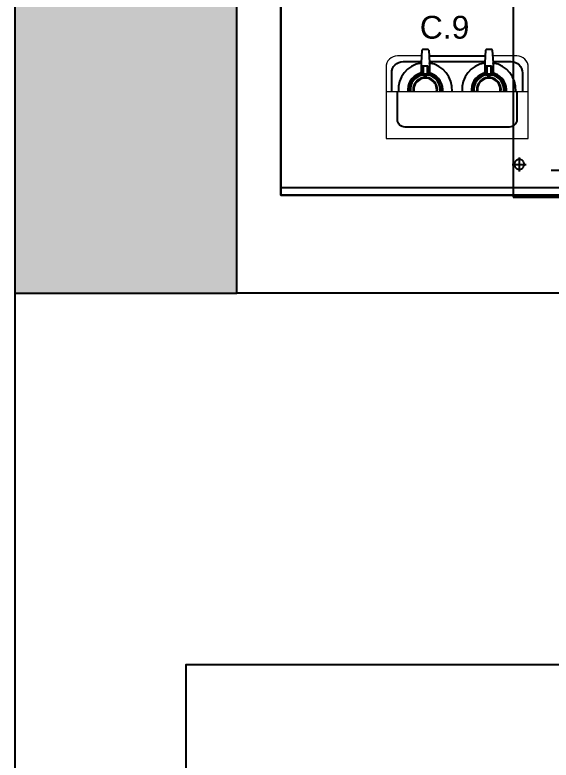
# Model space of a CAD drawing. Extents: x 58467 to 79089, y -33726 to -17391.
# Drawn here: x 69438.9 to 69579.9, y -19751.6 to -19555.7 of the extents above; entities that cross this region are included whole.
import ezdxf

# ---------------------------------------------------------------- set-up
doc = ezdxf.new("R2010")
doc.units = 0
doc.header["$LTSCALE"] = 100
doc.linetypes.add('DASHDOT', pattern=[1, 0.5, -0.25, 0, -0.25])
doc.linetypes.add('DASHED', pattern=[0.75, 0.5, -0.25])
for name, color, linetype in [('A MUT-TEF', 9, 'Continuous'), ('BA_elev2', 9, 'Continuous'), ('BA_elev4', 252, 'Continuous'), ('BA_furn-electronic', 230, 'Continuous'), ('BA_text_material', 12, 'Continuous')]:
    doc.layers.add(name, color=color, linetype=linetype)
doc.layers.add('GRC-Ekipman', color=4, linetype='Continuous', lineweight=25)
doc.styles.add('antet', font='arial.ttf')

# ---------------------------------------------------------------- blocks, each defined once
blk = doc.blocks.new('ewrrweewr')
at = {"color": 7, "lineweight": 0}
blk.add_lwpolyline([(16002.64, 5375.52), (16002.64, 5384.91), (16002.64, 5387.91), (15965.23, 5387.91), (15965.23, 5375.52)], dxfattribs=at)
blk.add_lwpolyline([(15993.29, 5366.17), (15999.64, 5366.17, 0.414214), (16002.64, 5369.17), (16002.64, 5375.52), (15965.23, 5375.52), (15965.23, 5369.17, 0.414214), (15968.23, 5366.17), (15974.6, 5366.17)], format="xyb", dxfattribs=at)
at = {"layer": 'A MUT-TEF', "color": 7}
for p, q in [((15974.39, 5370.68), (15974.39, 5370.76)), ((15974.4, 5370.63), (15974.87, 5369.84)), ((15974.48, 5368.15), (15974.48, 5370.5)), ((15974.88, 5370.83), (15975.05, 5370.83)), ((15974.88, 5368.8), (15974.88, 5370.83)), ((15974.97, 5370.57), (15975.05, 5370.57)), ((15974.97, 5370.13), (15974.97, 5370.57)), ((15975.05, 5368.8), (15975.05, 5371.4)), ((15976.11, 5368.8), (15976.11, 5371.4)), ((15976.29, 5370.83), (15976.11, 5370.83)), ((15976.2, 5370.57), (15976.11, 5370.57)), ((15976.2, 5370.13), (15976.2, 5370.57)), ((15976.29, 5368.8), (15976.29, 5370.83)), ((15976.76, 5370.63), (15976.3, 5369.84)), ((15976.68, 5368.15), (15976.68, 5370.5)), ((15976.77, 5370.68), (15976.77, 5370.76)), ((15991.12, 5370.68), (15991.12, 5370.76)), ((15991.13, 5370.63), (15991.59, 5369.84)), ((15991.21, 5368.15), (15991.21, 5370.5)), ((15991.6, 5370.83), (15991.78, 5370.83)), ((15991.6, 5368.8), (15991.6, 5370.83)), ((15991.69, 5370.57), (15991.78, 5370.57)), ((15991.69, 5370.13), (15991.69, 5370.57)), ((15991.78, 5368.8), (15991.78, 5371.4)), ((15992.83, 5368.8), (15992.83, 5371.4)), ((15993.01, 5370.83), (15992.83, 5370.83)), ((15992.92, 5370.57), (15992.83, 5370.57)), ((15992.92, 5370.13), (15992.92, 5370.57)), ((15993.01, 5368.8), (15993.01, 5370.83)), ((15993.48, 5370.63), (15993.02, 5369.84)), ((15993.41, 5368.15), (15993.41, 5370.5)), ((15993.49, 5370.68), (15993.49, 5370.76)), ((15974.88, 5370.03), (15975.05, 5370.03)), ((15976.29, 5368.8), (15974.88, 5368.8)), ((15974.97, 5370.13), (15975.05, 5370.13)), ((15976.2, 5370.13), (15976.11, 5370.13)), ((15976.11, 5370.03), (15976.29, 5370.03)), ((15991.6, 5370.03), (15991.78, 5370.03)), ((15993.01, 5368.8), (15991.6, 5368.8)), ((15991.69, 5370.13), (15991.78, 5370.13)), ((15992.92, 5370.13), (15992.83, 5370.13)), ((15992.83, 5370.03), (15993.01, 5370.03)), ((15974.69, 5364.66), (15974.49, 5368.02)), ((15976.47, 5364.66), (15976.68, 5368.02)), ((15991.41, 5364.66), (15991.21, 5368.02)), ((15993.2, 5364.66), (15993.4, 5368.02)), ((15974.86, 5364.5), (15976.3, 5364.5)), ((15991.59, 5364.5), (15993.02, 5364.5))]:
    blk.add_line(p, q, dxfattribs=at)
for points in [[(15968.23, 5375.52), (15968.23, 5382.91, -0.414214), (15970.23, 5384.91), (15997.64, 5384.91, -0.414214), (15999.64, 5382.91), (15999.64, 5375.52)], [(15974.51, 5367.67), (15969.73, 5367.67, -0.414214), (15966.73, 5370.67), (15966.73, 5375.52)], [(16001.14, 5375.52), (16001.14, 5370.67, -0.414214), (15998.14, 5367.67), (15993.38, 5367.67)]]:
    blk.add_lwpolyline(points, format="xyb", dxfattribs=at)
for points in [[(15991.23, 5367.67), (15976.65, 5367.67)], [(15991.32, 5366.17), (15976.56, 5366.17)]]:
    blk.add_lwpolyline(points, dxfattribs=at)
for centre, radius, start, end in [((15975.58, 5375.05), 7.08, 176.2188, 261.065), ((15979.19, 5375.05), 8.21, 176.7383, 179.998), ((15975.41, 5375.08), 4.43, 180.2834, 263.1009), ((15978.84, 5375.05), 7.69, 176.5166, 179.998), ((15975.41, 5375.08), 4.26, 180.2952, 265.1965), ((15975.58, 5375.05), 3.93, 173.1679, 262.2711), ((15975.58, 5375.05), 3.19, 171.5789, 8.4211), ((15975.58, 5375.05), 3.01, 171.0833, 8.9167), ((15975.58, 5375.05), 3.93, 277.7249, 6.8321), ((15975.75, 5375.08), 4.26, 274.7995, 359.7008), ((15975.75, 5375.08), 4.43, 276.8951, 359.7126), ((15975.58, 5375.05), 7.08, 278.931, 3.7812), ((15972.32, 5375.06), 7.69, 359.998, 3.4817), ((15971.97, 5375.06), 8.21, 359.998, 3.26), ((15992.31, 5375.05), 7.08, 176.2188, 261.065), ((15995.91, 5375.05), 8.21, 176.7383, 179.998), ((15992.13, 5375.08), 4.43, 180.2834, 263.1009), ((15995.57, 5375.05), 7.69, 176.5166, 179.998), ((15992.13, 5375.08), 4.26, 180.2952, 265.1965), ((15992.31, 5375.05), 3.93, 173.1679, 262.2711), ((15992.31, 5375.05), 3.19, 171.5789, 8.4211), ((15992.31, 5375.05), 3.01, 171.0833, 8.9167), ((15992.31, 5375.05), 3.93, 277.7249, 6.8321), ((15992.48, 5375.08), 4.26, 274.7995, 359.7008), ((15992.48, 5375.08), 4.43, 276.8951, 359.7126), ((15992.31, 5375.05), 7.08, 278.931, 3.7812), ((15989.04, 5375.06), 7.69, 359.998, 3.4817), ((15988.7, 5375.06), 8.21, 359.998, 3.26), ((15974.48, 5370.68), 0.088, 179.998, 209.998), ((15975.58, 5375.05), 3.7, 261.7848, 278.2112), ((15975.58, 5375.05), 4.07, 262.544, 277.452), ((15976.68, 5370.68), 0.088, 329.998, 359.998), ((15991.21, 5370.68), 0.088, 179.998, 209.998), ((15992.31, 5375.05), 3.7, 261.7848, 278.2112), ((15992.31, 5375.05), 4.07, 262.544, 277.452), ((15993.41, 5370.68), 0.088, 329.998, 359.998), ((15974.79, 5369.79), 0.088, 359.998, 29.998), ((15976.37, 5369.79), 0.088, 149.998, 179.998), ((15991.51, 5369.79), 0.088, 359.998, 29.998), ((15993.1, 5369.79), 0.088, 149.998, 179.998), ((15976.24, 5368.15), 1.76, 179.998, 184.3595), ((15974.92, 5368.15), 1.76, 355.6365, 359.998), ((15992.97, 5368.15), 1.76, 179.998, 184.3595), ((15991.65, 5368.15), 1.76, 355.6365, 359.998), ((15974.86, 5364.68), 0.176, 184.3595, 269.998), ((15976.3, 5364.68), 0.176, 269.998, 355.6365), ((15991.59, 5364.68), 0.176, 184.3595, 269.998), ((15993.02, 5364.68), 0.176, 269.998, 355.6365)]:
    blk.add_arc(centre, radius, start, end, dxfattribs=at)
blk = doc.blocks.new('UC-M')
for p, q in [((0, -61), (0, 0)), ((0, 0), (60, 0)), ((60, -61), (60, 0)), ((0, -61.71), (0, -61)), ((0, -61), (60, -61)), ((0, -62), (0, -61.71)), ((0, -62), (1.83, -62)), ((0.5, -61), (0.5, -61.01)), ((58.17, -62), (60, -62)), ((59.5, -61.01), (59.5, -61)), ((60, -61.71), (60, -61)), ((60, -61.71), (60, -62))]:
    blk.add_line(p, q)
at = {"linetype": 'DASHED'}
blk.add_line((60, -6.98), (0, -6.98), dxfattribs=at)
at = {"color": 251, "linetype": 'DASHDOT'}
for p, q in [((1.58, -10.45), (1.58, -6.75)), ((58.42, -10.45), (58.42, -6.75)), ((-0.27, -8.6), (3.43, -8.6)), ((56.57, -8.6), (60.27, -8.6)), ((1.58, -56.95), (1.58, -53.25)), ((58.42, -56.95), (58.42, -53.25)), ((-0.27, -55.1), (3.43, -55.1)), ((56.57, -55.1), (60.27, -55.1))]:
    blk.add_line(p, q, dxfattribs=at)
at = {"color": 251}
for p, q in [((0.5, -61.01), (0.5, -61.2)), ((0.5, -61.2), (0.5, -61.39)), ((7.19, -62), (9.15, -62)), ((9.15, -62), (50.85, -62)), ((50.85, -62), (52.82, -62)), ((59.5, -61.2), (59.5, -61.01)), ((59.5, -61.39), (59.5, -61.2))]:
    blk.add_line(p, q, dxfattribs=at)
at = {"color": 251, "linetype": 'DASHED'}
for centre in [(1.58, -8.6), (58.42, -8.6), (1.58, -55.1), (58.42, -55.1)]:
    blk.add_circle(centre, 1.3, dxfattribs=at)
at = {"color": 251}
for centre, radius, start, end in [((30, 1.66), 69.62, 244.9249, 295.0756), ((23, -13.3), 51.2, 248.6872, 254.2621), ((23, -13.3), 51.2, 248.8367, 254.2604), ((30, 11.54), 77.01, 254.2621, 285.7379), ((37, -13.3), 51.2, 285.7396, 291.1635), ((37, -13.3), 51.2, 285.7378, 291.313)]:
    blk.add_arc(centre, radius, start, end, dxfattribs=at)
at = {"color": 251, "linetype": 'DASHED'}
for p in [(0.03, -8.6), (0.03, -55.1)]:
    blk.add_point(p, dxfattribs=at)
at = {"layer": 'GRC-Ekipman', "color": 4}
blk.add_text('UC-M', height=3.75, dxfattribs=at).set_placement((23.97, -56.37))

msp = doc.modelspace()

# ---------------------------------------------------------------- hatches: boundary and pattern name
at = {"layer": 'BA_elev4'}
h = msp.add_hatch(dxfattribs=at)
h.set_pattern_fill('DOTS', color=256)
h.set_pattern_definition([(0, (66359.361, -20675.2422), (0.79375, 1.5875), [0, -1.5875])])
h.paths.add_polyline_path([(69508.87, -19525.56), (69508.87, -19348.56), (69438.87, -19348.56), (69438.87, -19628.86), (69497.27, -19628.86), (69497.27, -19550.56), (69483.87, -19550.56), (69483.87, -19525.56)])

# ---------------------------------------------------------------- linework, layer by layer
msp.add_line((69438.87, -19628.86), (69438.87, -19840.19))
for points in [[(69508.87, -19543.06), (69569.98, -19543.06), (69569.98, -19603.06), (69508.87, -19603.06)], [(69508.87, -19601.06), (69632.66, -19601.06), (69632.66, -19603.06), (69508.87, -19603.06)]]:
    msp.add_lwpolyline(points, close=True)
msp.add_lwpolyline([(69508.87, -19598.86), (69508.87, -19603.06), (69643.66, -19603.06)])
at = {"layer": 'BA_elev2'}
msp.add_lwpolyline([(69497.27, -19550.56), (69508.87, -19550.56), (69508.87, -19603.06), (69643.66, -19603.06), (69643.66, -19603.06), (69722.66, -19603.06), (69722.66, -19543.06), (69732.26, -19543.06), (69732.26, -19628.86), (69497.27, -19628.86)], close=True, dxfattribs=at)
msp.add_lwpolyline([(69924.46, -19628.86), (69924.46, -19628.86), (69924.46, -19726.56), (69483.87, -19726.56), (69483.87, -20497.56), (69685.87, -20699.56), (70067.87, -20699.56), (70067.87, -20699.56)], dxfattribs=at)
at = {"layer": 'BA_elev4'}
msp.add_lwpolyline([(69508.87, -19525.56), (69508.87, -19348.56), (69438.87, -19348.56), (69438.87, -19628.86), (69497.27, -19628.86), (69497.27, -19550.56), (69483.87, -19550.56), (69483.87, -19525.56)], close=True, dxfattribs=at)

# ---------------------------------------------------------------- block references
at = {"layer": 'BA_furn-electronic', "rotation": 180}
msp.add_blockref('ewrrweewr', (85539.14, -14200.31), dxfattribs=at)
at = {"layer": 'GRC-Ekipman', "xscale": -1, "rotation": 180}
msp.add_blockref('UC-M', (69569.98, -19603.61), dxfattribs=at)

# ---------------------------------------------------------------- texts
at = {"layer": 'BA_text_material', "color": 7, "style": 'antet'}
msp.add_text('C.9', height=6, dxfattribs=at).set_placement((69545.39, -19561.97))

doc.saveas('drawing.dxf')
